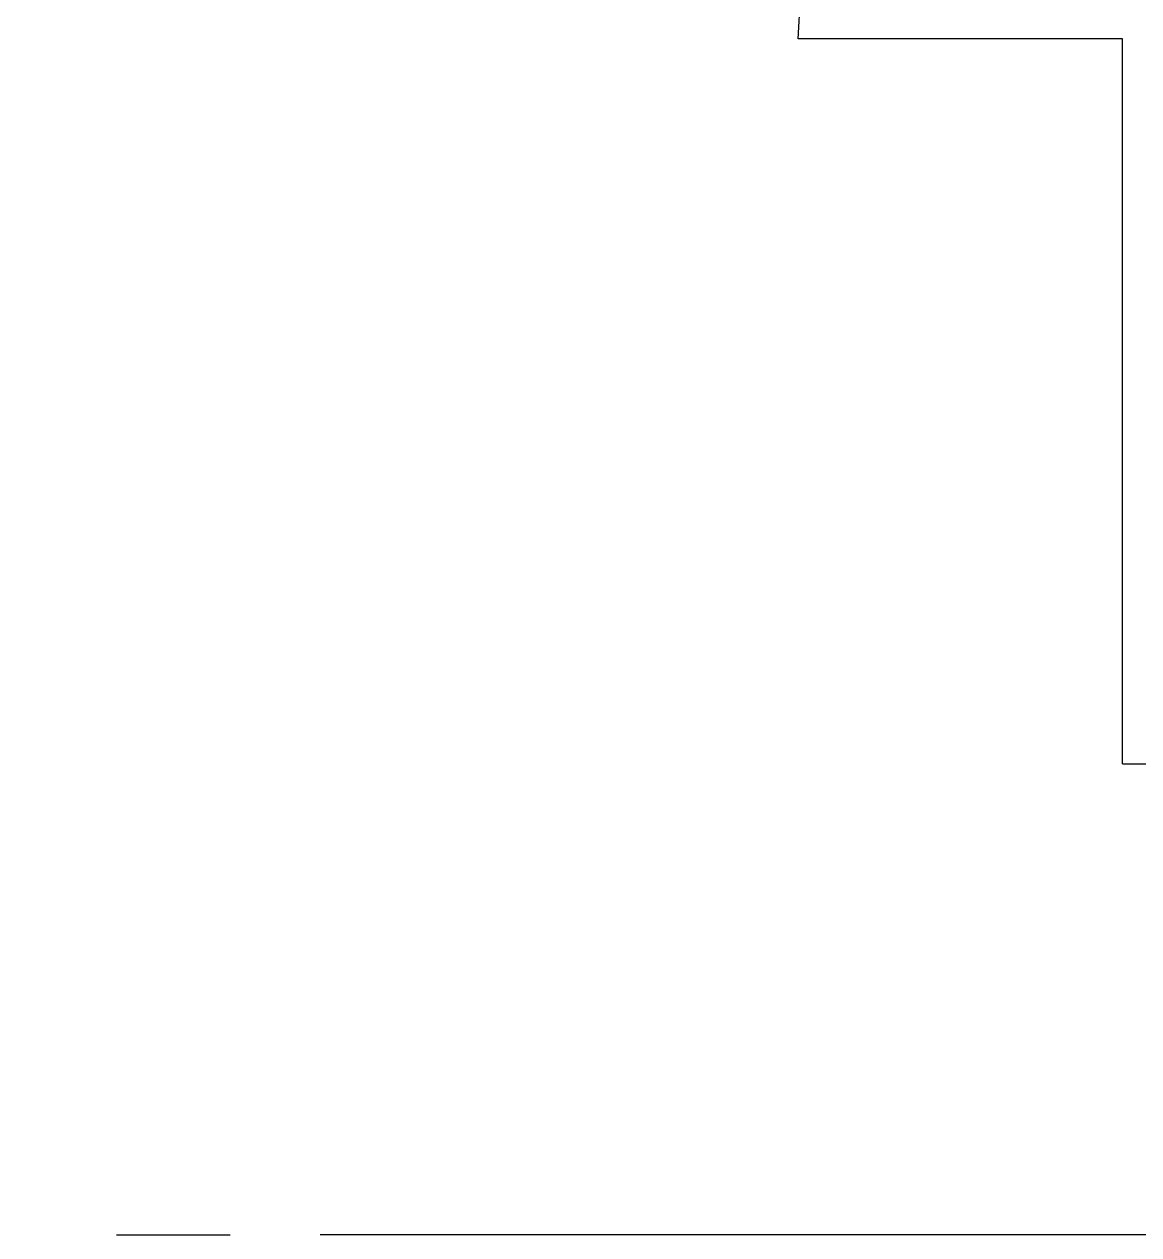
# Model space of a CAD drawing. Header units: millimetres. Extents: x 2148 to 2681, y 758 to 986.
# Drawn here: x 2595.377 to 2598.812, y 926.969 to 930.699 of the extents above; entities that cross this region are included whole.
import ezdxf

# ---------------------------------------------------------------- set-up
doc = ezdxf.new("R2010")
doc.units = ezdxf.units.MM
doc.linetypes.add('CENTER2', pattern=[28.575, 19.05, -3.175, 3.175, -3.175])
doc.linetypes.add('PHANTOMX2', pattern=[5, 2.5, -0.5, 0.5, -0.5, 0.5, -0.5])
for name, color, linetype in [('DR', 7, 'Continuous'), ('grid', 241, 'PHANTOMX2'), ('S_GRID LINES', 252, 'Continuous')]:
    doc.layers.add(name, color=color, linetype=linetype)

msp = doc.modelspace()

# ---------------------------------------------------------------- linework, layer by layer
at = {"layer": 'DR', "ltscale": 10}
for p, q in [((2597.7618229, 930.654311), (2598.2522953, 938.9704508)), ((2598.7618229, 930.654311), (2597.7618229, 930.654311)), ((2598.7618229, 928.4205594, 0), (2598.7618229, 930.654311, 0)), ((2598.7618229, 928.4205594, 0), (2599.4240383, 928.4205594, 0))]:
    msp.add_line(p, q, dxfattribs=at)
at = {"layer": 'grid', "ltscale": 0.7}
msp.add_line((2585.8613013, 926.969311), (2596.2929221, 926.969311), dxfattribs=at)
at = {"layer": 'S_GRID LINES', "linetype": 'CENTER2', "ltscale": 0.2}
for p in [(2657.3496173, 926.969311), (2657.2489709, 926.969311)]:
    msp.add_line(p, (2595.7786652, 926.969311), dxfattribs=at)

doc.saveas('drawing.dxf')
